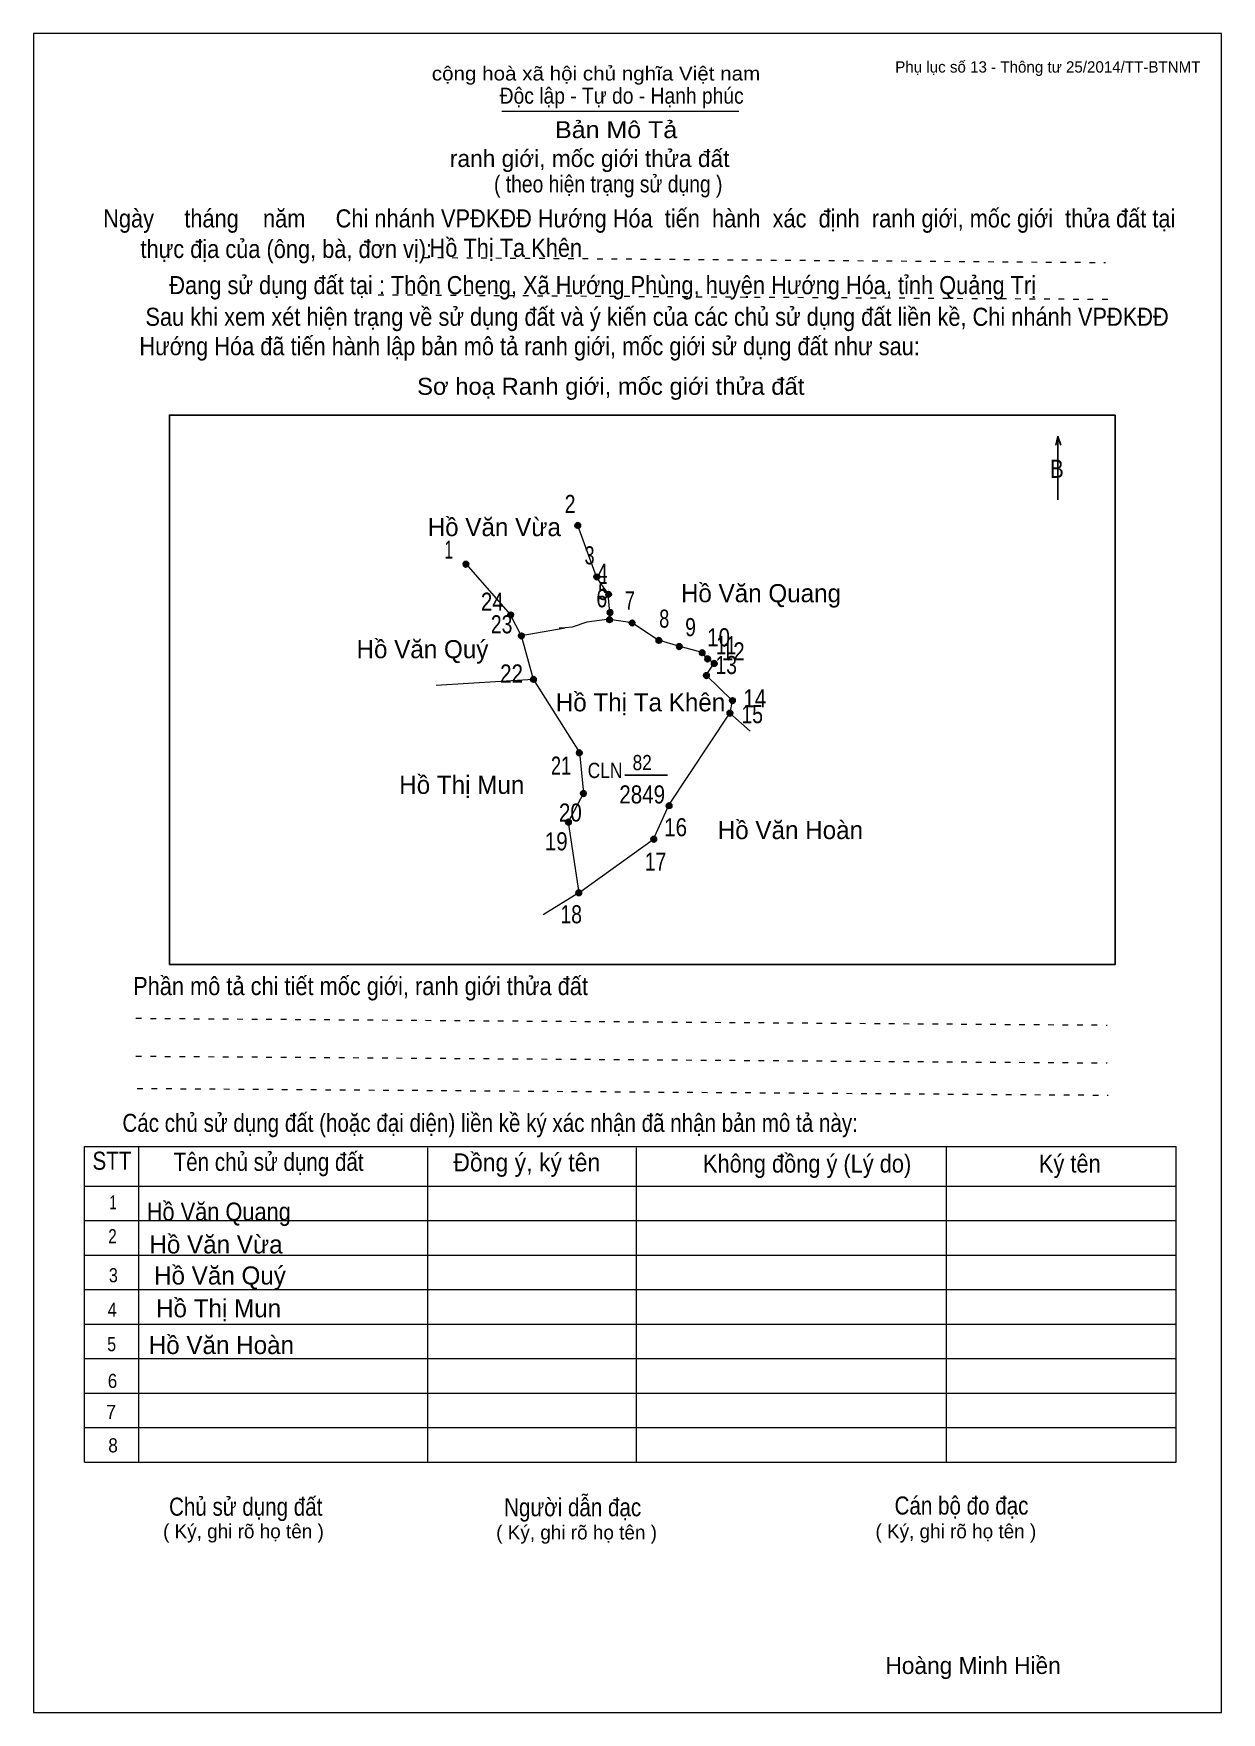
# Model space of a CAD drawing. Header units: centimetres. Extents: x 0 to 21, y 0 to 29.7.
import ezdxf
from ezdxf.enums import TextEntityAlignment as Align

# ---------------------------------------------------------------- set-up
doc = ezdxf.new("R2010")
doc.units = ezdxf.units.CM
doc.header["$LTSCALE"] = 0.13
doc.linetypes.add('DOTTED', pattern=[1.5, 0.3, -1.2])
for name, color, linetype, lineweight in [('1', 7, 'Continuous', 13), ('32', 7, 'Continuous', 25), ('33', 7, 'Continuous', 25), ('6', 7, 'Continuous', 13), ('62', 7, 'Continuous', 13)]:
    doc.layers.add(name, color=color, linetype=linetype, lineweight=lineweight)
for name, color, linetype in [('3', 7, 'Continuous'), ('34', 7, 'Continuous'), ('4', 7, 'Continuous'), ('63', 7, 'Continuous')]:
    doc.layers.add(name, color=color, linetype=linetype)

msp = doc.modelspace()

# ---------------------------------------------------------------- hatches: boundary and pattern name
at = {"layer": '32'}
for points in [[(9.6702, 21.0003, 1), (9.5702, 21.0003, 1)], [(7.6946, 20.3124, 1), (7.5946, 20.3124, 1)], [(10.0071, 20.0866, 1), (9.9071, 20.0866, 1)], [(10.2161, 19.7798, 1), (10.1161, 19.7798, 1)], [(8.4845, 19.4147, 1), (8.3845, 19.4147, 1)], [(10.2329, 19.3316, 1), (10.1329, 19.3316, 1)], [(10.2416, 19.4582, 1), (10.1416, 19.4582, 1)], [(10.6301, 19.2727, 1), (10.5301, 19.2727, 1)], [(8.674, 19.0436, 1), (8.574, 19.0436, 1)], [(11.1058, 18.9659, 1), (11.0058, 18.9659, 1)], [(11.4662, 18.8567, 1), (11.3662, 18.8567, 1)], [(11.8701, 18.7475, 1), (11.7701, 18.7475, 1)], [(11.9666, 18.6383, 1), (11.8666, 18.6383, 1)], [(12.0825, 18.5579, 1), (11.9825, 18.5579, 1)], [(8.8871, 18.2759, 1), (8.7871, 18.2759, 1)], [(11.9458, 18.3422, 1), (11.8458, 18.3422, 1)], [(12.4054, 17.8994, 1), (12.3054, 17.8994, 1)], [(12.3598, 17.6763, 1), (12.2598, 17.6763, 1)], [(9.6983, 16.9776, 1), (9.5983, 16.9776, 1)], [(9.7693, 16.2548, 1), (9.6693, 16.2548, 1)], [(11.286, 16.0411, 1), (11.186, 16.0411, 1)], [(9.506, 15.7497, 1), (9.406, 15.7497, 1)], [(11.014, 15.4482, 1), (10.914, 15.4482, 1)], [(9.6889, 14.5003, 1), (9.5889, 14.5003, 1)]]:
    msp.add_hatch(color=256, dxfattribs=at).paths.add_polyline_path(points)

# ---------------------------------------------------------------- linework, layer by layer
at = {"layer": '1'}
msp.add_lwpolyline([(21, 0), (21, 29.7), (0, 29.7), (0, 0)], close=True, dxfattribs=at)
at = {"layer": '32'}
for centre in [(9.6202, 21.0003), (7.6446, 20.3124), (9.9571, 20.0866), (10.1661, 19.7798), (8.4345, 19.4147), (10.1829, 19.3316), (10.1916, 19.4582), (10.5801, 19.2727), (8.624, 19.0436), (11.0558, 18.9659), (11.4162, 18.8567), (11.8201, 18.7475), (11.9166, 18.6383), (12.0325, 18.5579), (8.8371, 18.2759), (11.8958, 18.3422), (12.3554, 17.8994), (12.3098, 17.6763), (9.6483, 16.9776), (9.7193, 16.2548), (11.236, 16.0411), (9.456, 15.7497), (10.964, 15.4482), (9.6389, 14.5003)]:
    msp.add_circle(centre, 0.05, dxfattribs=at)
at = {"layer": '33'}
msp.add_line((10.45, 16.58), (11.21, 16.58), dxfattribs=at)
at = {"layer": '6'}
for p, q in [((9.95, 20.09), (9.62, 21)), ((7.64, 20.32), (8.43, 19.42)), ((8.62, 19.05), (8.43, 19.42)), ((8.62, 19.05), (9.4, 19.19)), ((8.62, 19.05), (8.83, 18.28)), ((7.12, 18.17), (8.83, 18.28)), ((11.23, 16.05), (12.31, 17.68)), ((9.64, 14.5), (9.01, 14.11))]:
    msp.add_line(p, q, dxfattribs=at)
for points in [[(10.18, 19.34), (10.19, 19.46), (10.16, 19.78), (9.95, 20.09)], [(10.18, 19.34), (9.78, 19.29), (9.52, 19.2), (9.4, 19.19), (9.29, 19.18)], [(10.18, 19.34), (10.58, 19.28), (11.05, 18.97)], [(12.03, 18.56), (11.91, 18.64), (11.82, 18.75), (11.41, 18.86), (11.05, 18.97)], [(12.35, 17.9), (11.89, 18.35), (12.03, 18.56)], [(8.83, 18.28), (9.65, 16.98), (9.72, 16.26), (9.45, 15.75), (9.64, 14.5)], [(12.35, 17.9), (12.31, 17.68), (12.67, 17.36)], [(9.64, 14.5), (10.96, 15.45), (11.23, 16.05)]]:
    msp.add_lwpolyline(points, dxfattribs=at)
at = {"layer": '62'}
for p, q in [((8.28, 28.33), (12.47, 28.33)), ((0.9, 10.01), (20.2, 10.01)), ((0.9, 4.43), (0.9, 10.01)), ((1.86, 4.43), (1.86, 10.01)), ((6.97, 4.43), (6.97, 9.99)), ((10.66, 4.43), (10.66, 9.99)), ((16.14, 4.43), (16.14, 10.01)), ((20.2, 4.43), (20.2, 10.01)), ((0.9, 9.31), (20.2, 9.31)), ((0.9, 8.7), (20.2, 8.7)), ((0.9, 8.09), (20.2, 8.09)), ((0.9, 7.48), (20.2, 7.48)), ((0.9, 6.87), (20.2, 6.87)), ((0.9, 6.26), (20.2, 6.26)), ((0.9, 5.65), (20.2, 5.65)), ((0.9, 5.04), (20.2, 5.04)), ((0.9, 4.43), (20.2, 4.43))]:
    msp.add_line(p, q, dxfattribs=at)
at = {"layer": '62', "linetype": 'DOTTED'}
for p, q in [((6.89, 25.74), (18.95, 25.65)), ((6.09, 25.08), (19.04, 25)), ((1.81, 12.28), (18.98, 12.16)), ((1.81, 11.61), (18.98, 11.49)), ((1.83, 11.04), (19, 10.92))]:
    msp.add_line(p, q, dxfattribs=at)
at = {"layer": '62', "lineweight": 25}
for p, q in [((18.11, 22.58), (18.11, 21.45)), ((18.11, 22.57), (18.07, 22.42)), ((18.11, 22.57), (18.16, 22.42))]:
    msp.add_line(p, q, dxfattribs=at)
msp.add_lwpolyline([(2.4, 13.23), (19.12, 13.23), (19.12, 22.95), (2.4, 22.95)], close=True, dxfattribs=at)

# ---------------------------------------------------------------- texts
at = {"layer": '3', "width": 0.85}
msp.add_text('CLN', height=0.27, dxfattribs=at).set_placement((10.41, 16.53), align=Align.RIGHT)
at = {"layer": '32'}
for s, width, p in [('2', 0.8, (9.485, 21.22)), ('1', 0.65, (7.34, 20.41)), ('3', 0.75, (9.83, 20.31)), ('4', 0.8, (10.055, 20)), ('5', 0.75, (10.07, 19.68)), ('24', 0.85, (8.11, 19.49)), ('6', 0.8, (10.045, 19.55)), ('7', 0.75, (10.54, 19.51)), ('23', 0.8, (8.275, 19.09)), ('8', 0.75, (11.15, 19.19)), ('9', 0.8, (11.615, 19.04)), ('10', 0.85, (12.11, 18.86)), ('11', 0.75, (12.245, 18.72)), ('12', 0.85, (12.37, 18.61)), ('22', 0.85, (8.45, 18.22)), ('13', 0.8, (12.245, 18.37)), ('15', 0.8, (12.705, 17.5)), ('14', 0.85, (12.75, 17.78)), ('21', 0.75, (9.325, 16.59)), ('20', 0.85, (9.49, 15.76)), ('16', 0.85, (11.35, 15.5)), ('19', 0.85, (9.24, 15.25)), ('17', 0.8, (10.995, 14.89)), ('18', 0.8, (9.505, 13.96))]:
    msp.add_text(s, height=0.32, dxfattribs=dict(at, width=width)).set_placement(p, align=Align.CENTER)
at = {"layer": '33'}
for s, p in [('Hồ Văn Vừa', (8.145, 20.81)), ('Hồ Văn Quang', (12.86, 19.64)), ('Hồ Văn Quý', (6.875, 18.65)), ('Hồ Thị Ta Khên', (10.73, 17.71)), ('Hồ Thị Mun', (7.57, 16.25)), ('Hồ Văn Hoàn', (13.38, 15.45)), ('Hồ Văn Vừa', (3.225, 8.12)), ('Hồ Văn Quý', (3.295, 7.57)), ('Hồ Thị Mun', (3.27, 6.99)), ('Hồ Văn Hoàn', (3.32, 6.34))]:
    msp.add_text(s, height=0.32, dxfattribs=at).set_placement(p, align=Align.CENTER)
at = {"layer": '33', "width": 0.85}
msp.add_text('2849', height=0.32, dxfattribs=at).set_placement((10.76, 16.08), align=Align.CENTER)
at = {"layer": '34', "width": 0.9}
for s, p in [('Hồ Thị Ta Khên', (7, 25.75)), ('Hồ Văn Quang', (2, 8.7))]:
    msp.add_text(s, height=0.32, dxfattribs=at).set_placement(p)
at = {"layer": '4', "width": 0.85}
msp.add_text('82', height=0.2679, dxfattribs=at).set_placement((10.76, 16.67), align=Align.CENTER)
at = {"layer": '62'}
for s, height, width, p in [('cộng hoà xã hội chủ nghĩa Việt nam', 0.2474, 1.1, (7.04, 28.87)), ('Độc lập - Tự do - Hạnh phúc', 0.2828, 0.9, (8.24, 28.46)), ('Bản Mô Tả', 0.3, 1.1, (9.22, 27.85)), ('( theo hiện trạng sử dụng )', 0.3, 0.85, (8.14, 26.89)), ('Ngày     tháng    năm     Chi nhánh VPĐKĐĐ Hướng Hóa  tiến  hành  xác  định  ranh giới, mốc giới  thửa đất tại ', 0.32, 0.9, (1.23, 26.27)), ('thực địa của (ông, bà, đơn vị): ', 0.32, 0.9, (1.89, 25.73)), ('Đang sử dụng đất tại : Thôn Cheng, Xã Hướng Phùng, huyện Hướng Hóa, tỉnh Quảng Trị', 0.32, 0.9, (2.4, 25.09)), (' Sau khi xem xét hiện trạng về sử dụng đất và ý kiến của các chủ sử dụng đất liền kề, Chi nhánh VPĐKĐĐ ', 0.32, 0.9, (1.87, 24.53)), ('Hướng Hóa đã tiến hành lập bản mô tả ranh giới, mốc giới sử dụng đất như sau:', 0.32, 0.9, (1.87, 24.01)), ('Sơ hoạ Ranh giới, mốc giới thửa đất', 0.3, 1.05, (6.78, 23.31)), ('B', 0.32, 0.85, (17.97, 21.84)), ('Phần mô tả chi tiết mốc giới, ranh giới thửa đất ', 0.32, 0.9, (1.76, 12.69)), ('Các chủ sử dụng đất (hoặc đại diện) liền kề ký xác nhận đã nhận bản mô tả này:', 0.32, 0.85, (1.57, 10.27))]:
    msp.add_text(s, height=height, dxfattribs=dict(at, width=width)).set_placement(p)
msp.add_text('ranh giới, mốc giới thửa đất', height=0.3, dxfattribs=at).set_placement((7.36, 27.34))
for s, height, width, p in [('STT', 0.32, 0.85, (1.385, 9.6)), ('Tên chủ sử dụng đất', 0.32, 0.85, (4.155, 9.58)), ('Đồng ý, ký tên', 0.32, 0.95, (8.72, 9.57)), ('Không đồng ý (Lý do)', 0.32, 0.9, (13.675, 9.55)), ('Ký tên', 0.32, 0.9, (18.32, 9.55)), ('1', 0.25, 0.7, (1.405, 8.9)), ('2', 0.25, 0.8, (1.395, 8.3)), ('3', 0.25, 0.85, (1.41, 7.61)), ('4', 0.25, 0.85, (1.39, 7)), ('5', 0.25, 0.85, (1.38, 6.39)), ('6', 0.25, 0.9, (1.395, 5.74)), ('7', 0.25, 0.95, (1.37, 5.19)), ('8', 0.25, 0.9, (1.405, 4.6)), ('Người dẫn đạc', 0.32, 0.85, (9.53, 3.47)), ('Chủ sử dụng đất', 0.32, 0.85, (3.75, 3.48)), ('Cán bộ đo đạc', 0.32, 0.85, (16.405, 3.5))]:
    msp.add_text(s, height=height, dxfattribs=dict(at, width=width)).set_placement(p, align=Align.CENTER)
for p in [(3.71, 3.08), (9.6, 3.06), (16.305, 3.08)]:
    msp.add_text('( Ký, ghi rõ họ tên )', height=0.25, dxfattribs=at).set_placement(p, align=Align.CENTER)
at = {"layer": '63'}
msp.add_text('Phụ lục số 13 - Thông tư 25/2014/TT-BTNMT', height=0.2, dxfattribs=at).set_placement((20.63, 29.01), align=Align.RIGHT)
msp.add_text('Hoàng Minh Hiền', height=0.3, dxfattribs=at).set_placement((16.61, 0.68), align=Align.CENTER)

doc.saveas('drawing.dxf')
